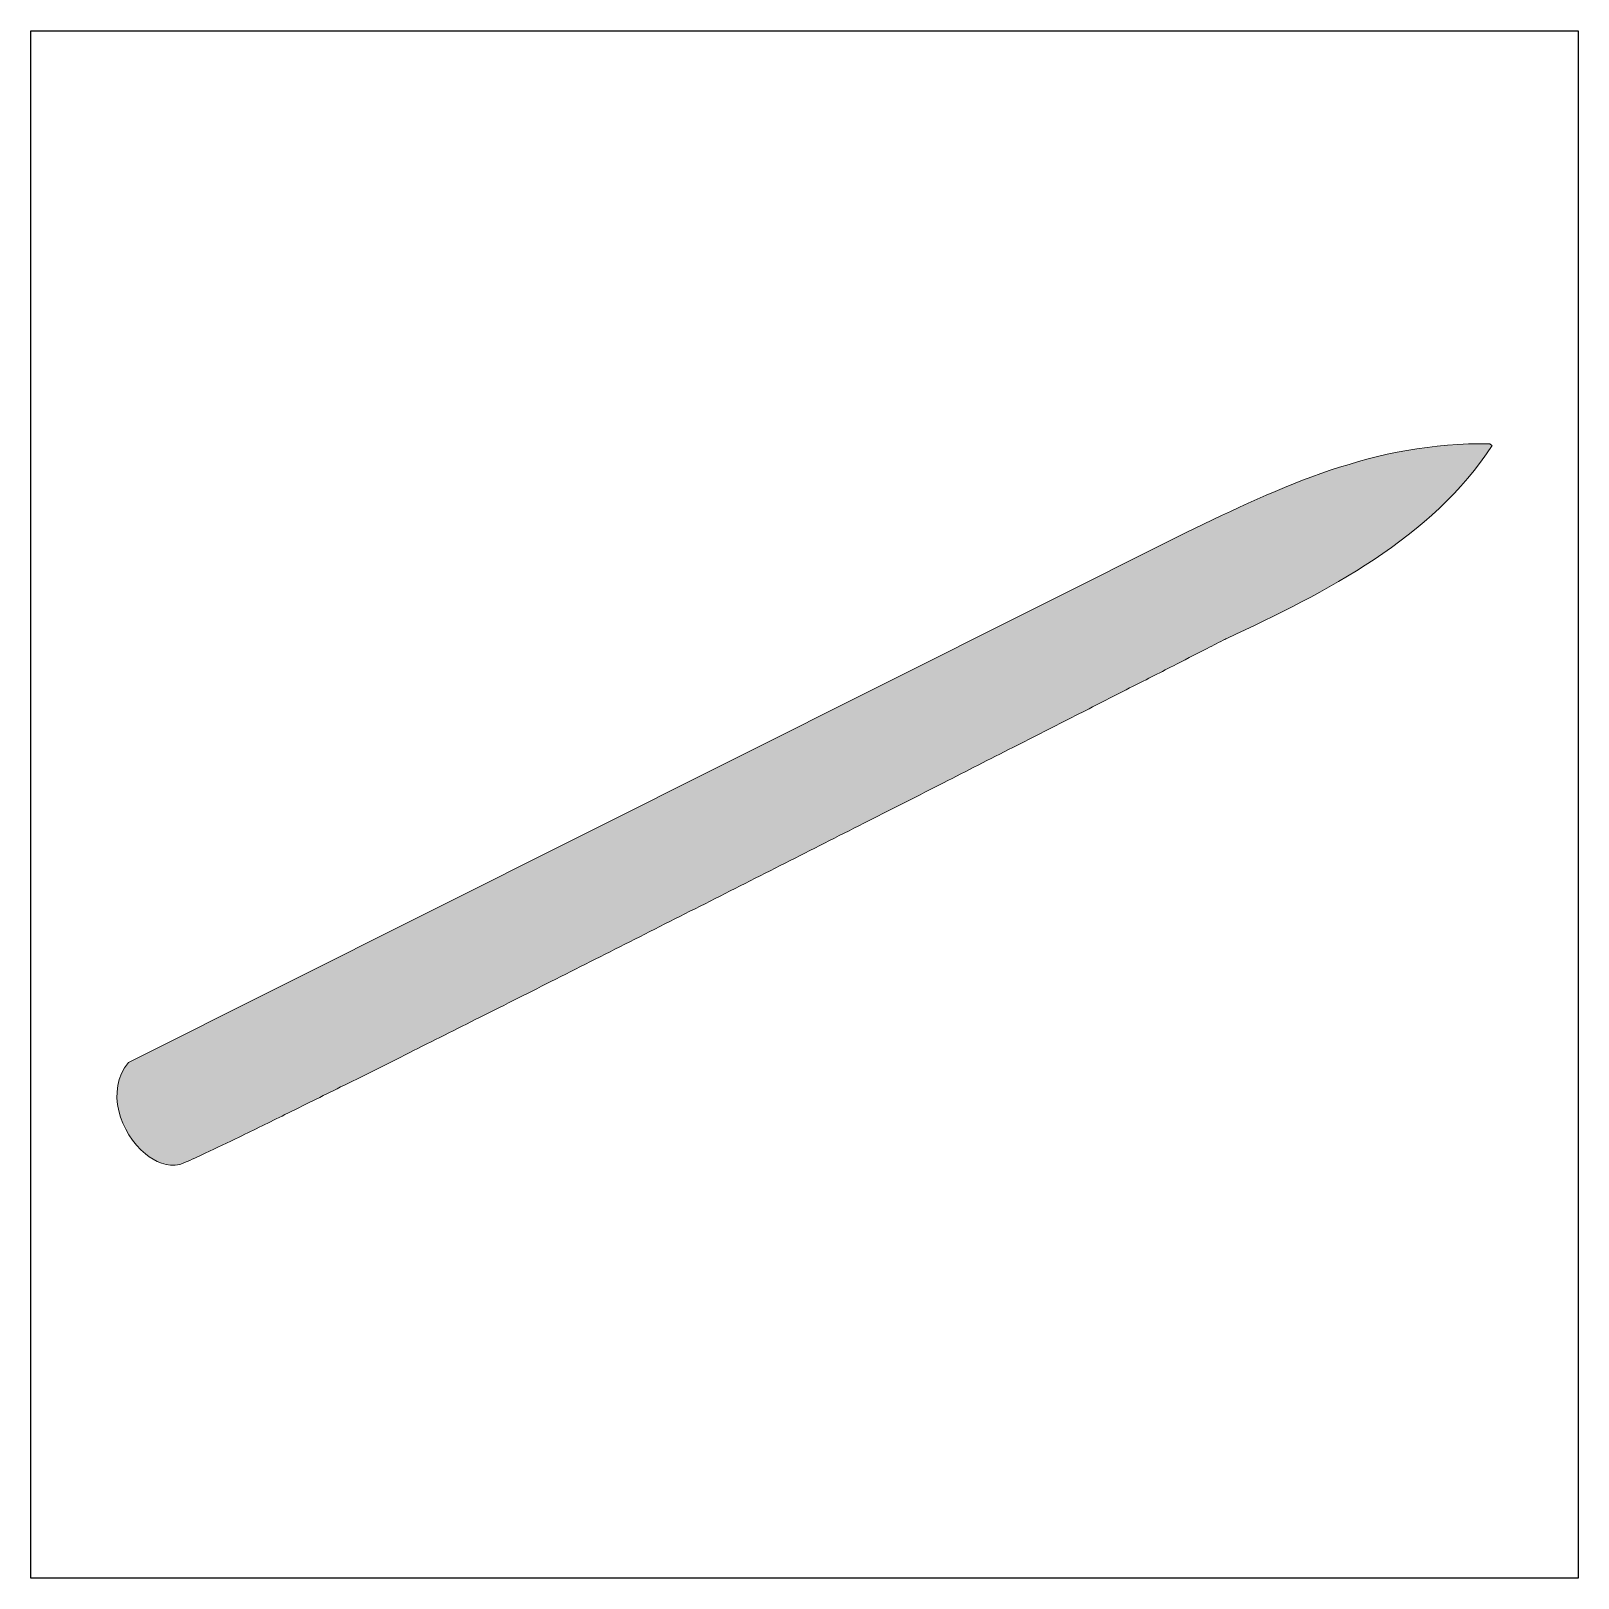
# Model space of a CAD drawing. Header units: inches. Extents: x 0 to 114, y 0 to 114.
import ezdxf

# ---------------------------------------------------------------- set-up
doc = ezdxf.new("R2010")
doc.units = ezdxf.units.IN
doc.header["$MEASUREMENT"] = 0
doc.layers.add('Image Background', color=7, linetype='Continuous')
doc.layers.add('Layer 1', color=7, linetype='Continuous')
picture_1 = doc.add_image_def('image1.png', size_in_pixel=(1350, 1350))

msp = doc.modelspace()

# ---------------------------------------------------------------- hatches: boundary and pattern name
at = {"layer": 'Layer 1', "true_color": 0xf05a28}
h = msp.add_hatch(color=20, dxfattribs=at)
h.dxf.hatch_style = 2
edge = h.paths.add_edge_path()
edge.add_spline(control_points=[(107.78, 83.8), (99.24, 83.94), (92.38, 80.62), (85.31, 77.23), (85.31, 77.23), (7.21, 38.08), (7.21, 38.08), (5.48, 36.06), (6.6, 32.84), (8.47, 31.33), (9.13, 30.79), (10.11, 30.32), (10.99, 30.56), (11.11, 30.59), (11.22, 30.64), (11.34, 30.69), (11.86, 30.9), (12.36, 31.14), (12.87, 31.38), (13.71, 31.77), (14.55, 32.18), (15.38, 32.58), (16.51, 33.13), (17.64, 33.68), (18.76, 34.24), (20.14, 34.92), (21.51, 35.6), (22.88, 36.28), (24.46, 37.06), (26.04, 37.85), (27.61, 38.64), (29.35, 39.51), (31.09, 40.38), (32.83, 41.26), (34.69, 42.19), (36.56, 43.13), (38.42, 44.07), (40.36, 45.05), (42.3, 46.03), (44.24, 47.01), (46.22, 48.01), (48.2, 49.01), (50.17, 50.01), (52.15, 51.01), (54.12, 52.01), (56.1, 53.01), (58.03, 53.99), (59.96, 54.97), (61.89, 55.95), (63.73, 56.88), (65.57, 57.82), (67.41, 58.75), (69.12, 59.63), (70.84, 60.5), (72.55, 61.37), (74.09, 62.15), (75.64, 62.94), (77.18, 63.72), (78.51, 64.4), (79.84, 65.08), (81.17, 65.76), (82.25, 66.3), (83.32, 66.85), (84.4, 67.4), (85.18, 67.8), (85.96, 68.2), (86.74, 68.6), (87.18, 68.82), (87.63, 69.05), (88.07, 69.28), (88.16, 69.32), (88.25, 69.37), (88.34, 69.41), (95.63, 72.8), (103.56, 76.86), (107.95, 83.68), (107.91, 83.7), (107.85, 83.74), (107.78, 83.8)], knot_values=[0, 0, 0, 0, 1, 1, 1, 2, 2, 2, 3, 3, 3, 4, 4, 4, 5, 5, 5, 6, 6, 6, 7, 7, 7, 8, 8, 8, 9, 9, 9, 10, 10, 10, 11, 11, 11, 12, 12, 12, 13, 13, 13, 14, 14, 14, 15, 15, 15, 16, 16, 16, 17, 17, 17, 18, 18, 18, 19, 19, 19, 20, 20, 20, 21, 21, 21, 22, 22, 22, 23, 23, 23, 24, 24, 24, 25, 25, 25, 26, 26, 26, 26], degree=3, periodic=1)

# ---------------------------------------------------------------- linework, layer by layer
at = {"layer": 'Layer 1', "lineweight": 0}
msp.add_open_spline([(107.78, 83.8), (99.24, 83.94), (92.38, 80.62), (85.31, 77.23), (85.31, 77.23), (7.21, 38.08), (7.21, 38.08), (5.48, 36.06), (6.6, 32.84), (8.47, 31.33), (9.13, 30.79), (10.11, 30.32), (10.99, 30.56), (11.11, 30.59), (11.22, 30.64), (11.34, 30.69), (11.86, 30.9), (12.36, 31.14), (12.87, 31.38), (13.71, 31.77), (14.55, 32.18), (15.38, 32.58), (16.51, 33.13), (17.64, 33.68), (18.76, 34.24), (20.14, 34.92), (21.51, 35.6), (22.88, 36.28), (24.46, 37.06), (26.04, 37.85), (27.61, 38.64), (29.35, 39.51), (31.09, 40.38), (32.83, 41.26), (34.69, 42.19), (36.56, 43.13), (38.42, 44.07), (40.36, 45.05), (42.3, 46.03), (44.24, 47.01), (46.22, 48.01), (48.2, 49.01), (50.17, 50.01), (52.15, 51.01), (54.12, 52.01), (56.1, 53.01), (58.03, 53.99), (59.96, 54.97), (61.89, 55.95), (63.73, 56.88), (65.57, 57.82), (67.41, 58.75), (69.12, 59.63), (70.84, 60.5), (72.55, 61.37), (74.09, 62.15), (75.64, 62.94), (77.18, 63.72), (78.51, 64.4), (79.84, 65.08), (81.17, 65.76), (82.25, 66.3), (83.32, 66.85), (84.4, 67.4), (85.18, 67.8), (85.96, 68.2), (86.74, 68.6), (87.18, 68.82), (87.63, 69.05), (88.07, 69.28), (88.16, 69.32), (88.25, 69.37), (88.34, 69.41), (95.63, 72.8), (103.56, 76.86), (107.95, 83.68), (107.91, 83.7), (107.85, 83.74), (107.78, 83.8)], degree=3, knots=[0, 0, 0, 0, 1, 1, 1, 2, 2, 2, 3, 3, 3, 4, 4, 4, 5, 5, 5, 6, 6, 6, 7, 7, 7, 8, 8, 8, 9, 9, 9, 10, 10, 10, 11, 11, 11, 12, 12, 12, 13, 13, 13, 14, 14, 14, 15, 15, 15, 16, 16, 16, 17, 17, 17, 18, 18, 18, 19, 19, 19, 20, 20, 20, 21, 21, 21, 22, 22, 22, 23, 23, 23, 24, 24, 24, 25, 25, 25, 26, 26, 26, 26], dxfattribs=at)

# ---------------------------------------------------------------- pictures from other files: only their frames are drawn
at = {"layer": 'Image Background'}
image = msp.add_image(picture_1, insert=(0, 0), size_in_units=(114.3, 114.3), dxfattribs=at)

doc.saveas('drawing.dxf')
